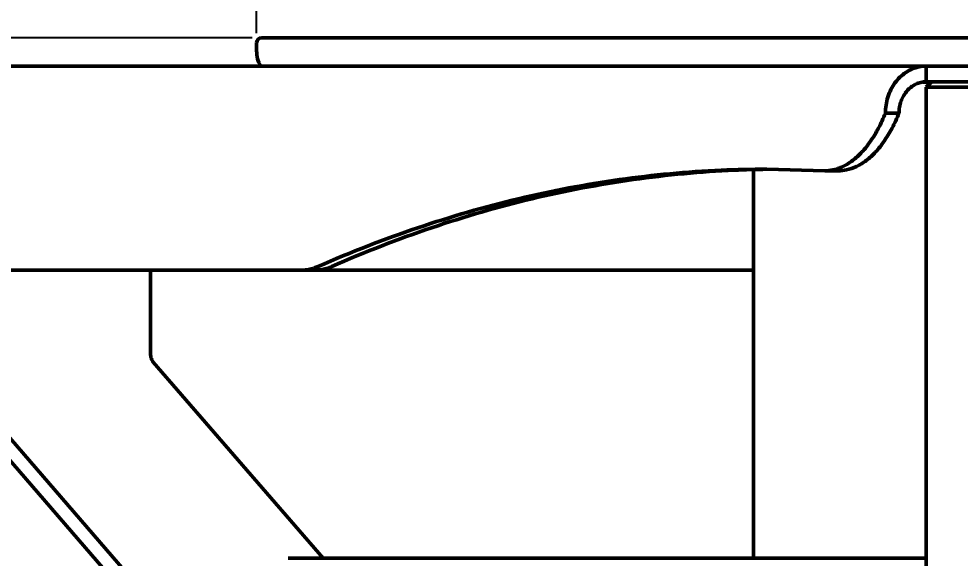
# Model space of a CAD drawing. Header units: inches. Extents: x -2049 to -860, y -317 to 524.
# Drawn here: x -1828 to -1768, y 439.8 to 474.2 of the extents above; entities that cross this region are included whole.
import ezdxf

# ---------------------------------------------------------------- set-up
doc = ezdxf.new("R2010")
doc.units = ezdxf.units.IN
doc.header["$LTSCALE"] = 2.574606
doc.header["$MEASUREMENT"] = 0
doc.header["$PDMODE"] = 3
doc.header["$PDSIZE"] = 0.3125
doc.layers.get('0').update_dxf_attribs({"linetype": 'CONTINUOUS', "lineweight": 50})
doc.layers.get('Defpoints').update_dxf_attribs({"linetype": 'CONTINUOUS'})
doc.layers.add('dim', color=7, linetype='CONTINUOUS', lineweight=9)
doc.styles.add('TEXTSTYLE_1', font='gdt', dxfattribs={"width": 0.8})
doc.dimstyles.new('ISO-25$0', dxfattribs={"dimtxt": 5, "dimasz": 5, "dimexe": 1.25, "dimexo": 0.625, "dimtad": 1, "dimdec": 0, "dimlfac": 1.5, "dimdsep": 46, "dimtxsty": 'TEXTSTYLE_1', "dimcen": 2.5, "dimclrd": 256, "dimclre": 256, "dimclrt": 256, "dimadec": 0, "dimazin": 0, "dimtfac": 1, "dimtdec": 0, "dimtmove": 0, "dimatfit": 3, "dimfxl": 1, "dimlwd": 25, "dimarcsym": 0})

# ---------------------------------------------------------------- blocks, each defined once
blk = doc.blocks.new('*D15')
at = {"layer": 'Defpoints', "color": 0, "transparency": 16777216}
for p in [(-1976.246, 472.967), (-1812.48, 472.967), (-1861.14, 52.37)]:
    blk.add_point(p, dxfattribs=at)
at = {"layer": 'dim', "lineweight": -2, "transparency": 16777216}
for p, q in [((-1813.105, 472.967), (-1977.496, 472.967)), ((-1861.765, 52.37), (-1977.496, 52.37))]:
    blk.add_line(p, q, dxfattribs=at)
at = {"layer": 'dim', "lineweight": 25, "transparency": 16777216}
blk.add_line((-1976.246, 57.37), (-1976.246, 467.967), dxfattribs=at)
at = {"layer": 'dim', "transparency": 16777216}
for points in [[(-1977.079, 467.967), (-1975.412, 467.967), (-1976.246, 472.967)], [(-1977.079, 57.37), (-1975.412, 57.37), (-1976.246, 52.37)]]:
    blk.add_solid(points, dxfattribs=at)
at = {"layer": 'dim', "transparency": 16777216, "insert": (-1979.371, 260.651), "char_height": 5, "attachment_point": 5, "rotation": 90, "style": 'TEXTSTYLE_1'}
blk.add_mtext('630', dxfattribs=at)
blk = doc.blocks.new('*D20')
at = {"layer": 'Defpoints', "color": 0, "transparency": 16777216}
for p in [(-1680.818, 483.093), (-1812.814, 472.634), (-1680.818, 472.634)]:
    blk.add_point(p, dxfattribs=at)
at = {"layer": 'dim', "lineweight": -2, "transparency": 16777216}
for p, q in [((-1812.814, 473.259), (-1812.814, 484.343)), ((-1680.818, 473.259), (-1680.818, 484.343))]:
    blk.add_line(p, q, dxfattribs=at)
at = {"layer": 'dim', "lineweight": 25, "transparency": 16777216}
blk.add_line((-1807.814, 483.093), (-1685.818, 483.093), dxfattribs=at)
at = {"layer": 'dim', "transparency": 16777216}
for points in [[(-1807.814, 483.927), (-1807.814, 482.26), (-1812.814, 483.093)], [(-1685.818, 483.927), (-1685.818, 482.26), (-1680.818, 483.093)]]:
    blk.add_solid(points, dxfattribs=at)
at = {"layer": 'dim', "transparency": 16777216, "insert": (-1734.173, 486.218), "char_height": 5, "attachment_point": 5, "style": 'TEXTSTYLE_1'}
blk.add_mtext('198', dxfattribs=at)
blk = doc.blocks.new('*D21')
at = {"layer": 'Defpoints', "color": 0, "transparency": 16777216}
for p in [(-1866.077, 490.653), (-1866.077, 468.157), (-1627.555, 468.157)]:
    blk.add_point(p, dxfattribs=at)
at = {"layer": 'dim', "lineweight": -2, "transparency": 16777216}
for p, q in [((-1866.077, 468.782), (-1866.077, 491.903)), ((-1627.555, 468.782), (-1627.555, 491.903))]:
    blk.add_line(p, q, dxfattribs=at)
at = {"layer": 'dim', "lineweight": 25, "transparency": 16777216}
blk.add_line((-1632.555, 490.653), (-1861.077, 490.653), dxfattribs=at)
at = {"layer": 'dim', "transparency": 16777216}
for points in [[(-1861.077, 491.486), (-1861.077, 489.819), (-1866.077, 490.653)], [(-1632.555, 491.486), (-1632.555, 489.819), (-1627.555, 490.653)]]:
    blk.add_solid(points, dxfattribs=at)
at = {"layer": 'dim', "transparency": 16777216, "insert": (-1732.841, 493.778), "char_height": 5, "attachment_point": 5, "style": 'TEXTSTYLE_1'}
blk.add_mtext('359', dxfattribs=at)

msp = doc.modelspace()

# ---------------------------------------------------------------- linework, layer by layer
at = {"color": 7, "linetype": 'Continuous'}
for p, q in [((-1812.48, 472.967), (-1681.152, 472.967)), ((-1812.814, 472.134), (-1812.814, 472.634)), ((-1863.479, 471.157), (-1630.153, 471.157)), ((-1770.149, 470.157), (-1770.149, 471.157)), ((-1769.815, 470.134), (-1770.349, 470.134)), ((-1769.815, 470.157), (-1770.149, 469.823)), ((-1723.483, 470.157), (-1770.149, 470.157)), ((-1770.149, 469.823), (-1770.149, 394.372)), ((-1770.149, 469.823), (-1762.149, 469.823)), ((-1771.881, 468.157), (-1772.747, 468.157)), ((-1781.148, 439.801), (-1781.148, 464.549)), ((-1780.312, 464.586), (-1776.616, 464.488)), ((-1775.751, 464.488), (-1776.617, 464.488)), ((-1828.864, 458.157), (-1781.148, 458.157)), ((-1819.567, 452.767), (-1819.567, 458.157)), ((-1832.73, 452.295), (-1816.739, 433.83)), ((-1808.578, 439.801), (-1819.398, 452.295)), ((-1817.352, 433.123), (-1833.343, 451.588)), ((-1810.814, 439.801), (-1770.149, 439.801))]:
    msp.add_line(p, q, dxfattribs=at)
for centre, radius, start, end in [((-1812.481, 472.634), 0.333, 90, 180), ((-1810.814, 472.134), 2, 180, 209.3906), ((-1810.013, 460.918), 2.767, 286.17925, 288.33485), ((-1810.061, 461.059), 2.916, 288.36301, 293.72655)]:
    msp.add_arc(centre, radius, start, end, dxfattribs=at)
for points, start_tangent, end_tangent in [([(-1770.149, 471.157), (-1770.6, 471.111), (-1771.038, 470.975), (-1771.448, 470.754), (-1771.819, 470.454), (-1772.139, 470.085), (-1772.398, 469.657), (-1772.59, 469.184), (-1772.707, 468.678), (-1772.747, 468.157)], (-1, 0), (0, -1)), ([(-1771.881, 468.157), (-1771.847, 468.548), (-1771.748, 468.923), (-1771.588, 469.268), (-1771.373, 469.571), (-1771.111, 469.819), (-1770.812, 470.004), (-1770.487, 470.118), (-1770.149, 470.157)], (0, 1), (1, 0)), ([(-1775.797, 464.623), (-1775.458, 464.76), (-1774.836, 465.143), (-1774.244, 465.685), (-1773.693, 466.376), (-1773.191, 467.205), (-1772.747, 468.157)], (0.948832, 0.31578), (0.378502, 0.925601)), ([(-1771.881, 468.157), (-1772.325, 467.205), (-1772.827, 466.376), (-1773.378, 465.685), (-1773.97, 465.143), (-1774.592, 464.76), (-1775.234, 464.541), (-1775.75, 464.488)], (-0.378502, -0.925601), (-1, -0.000894)), ([(-1808.888, 458.389), (-1802.535, 460.856), (-1796.129, 462.703), (-1789.687, 463.926), (-1783.222, 464.523), (-1780.312, 464.586)], (0.915698, 0.401867), (1, 0.000008)), ([(-1780.312, 464.581), (-1782.356, 464.523), (-1788.821, 463.926), (-1795.263, 462.703), (-1801.669, 460.856), (-1808.022, 458.389)], (-0.999916, -0.012975), (-0.915698, -0.401867)), ([(-1776.616, 464.488), (-1776.1, 464.541), (-1775.797, 464.623)], (1, 0.000894), (0.948832, 0.31578)), ([(-1808.022, 458.389), (-1808.376, 458.26), (-1808.734, 458.183), (-1809.093, 458.157)], (-0.915698, -0.401867), (-1, 0)), ([(-1809.959, 458.157), (-1809.6, 458.183), (-1809.242, 458.26)], (1, 0), (0.960421, 0.278552)), ([(-1819.567, 452.767), (-1819.547, 452.594), (-1819.489, 452.433), (-1819.398, 452.295)], (0, -1), (0.654654, -0.755929))]:
    msp.add_spline(points, degree=3, dxfattribs=dict(at, start_tangent=start_tangent, end_tangent=end_tangent))

# ---------------------------------------------------------------- dimensions: what is measured, and where the dimension line sits
at = {"layer": 'dim'}
for base, p1, p2, text, picture, middle in [((-1866.077, 490.653), (-1627.555, 468.157), (-1866.077, 468.157), '359', '*D21', (-1732.841, 490.653)), ((-1680.818, 483.093), (-1812.814, 472.634), (-1680.818, 472.634), '198', '*D20', (-1734.173, 483.093))]:
    dim = msp.add_linear_dim(base=base, p1=p1, p2=p2, text=text, dimstyle='ISO-25$0', dxfattribs=at)
    dim.commit()
    dim.dimension.update_dxf_attribs({"geometry": picture, "text_midpoint": middle, "dimtype": 160})
dim = msp.add_linear_dim(base=(-1976.246, 472.967), p1=(-1861.14, 52.37), p2=(-1812.48, 472.967), angle=90, text='630', dimstyle='ISO-25$0', dxfattribs=at)
dim.commit()
dim.dimension.update_dxf_attribs({"geometry": '*D15', "text_midpoint": (-1976.246, 260.651), "dimtype": 160})

doc.saveas('drawing.dxf')
